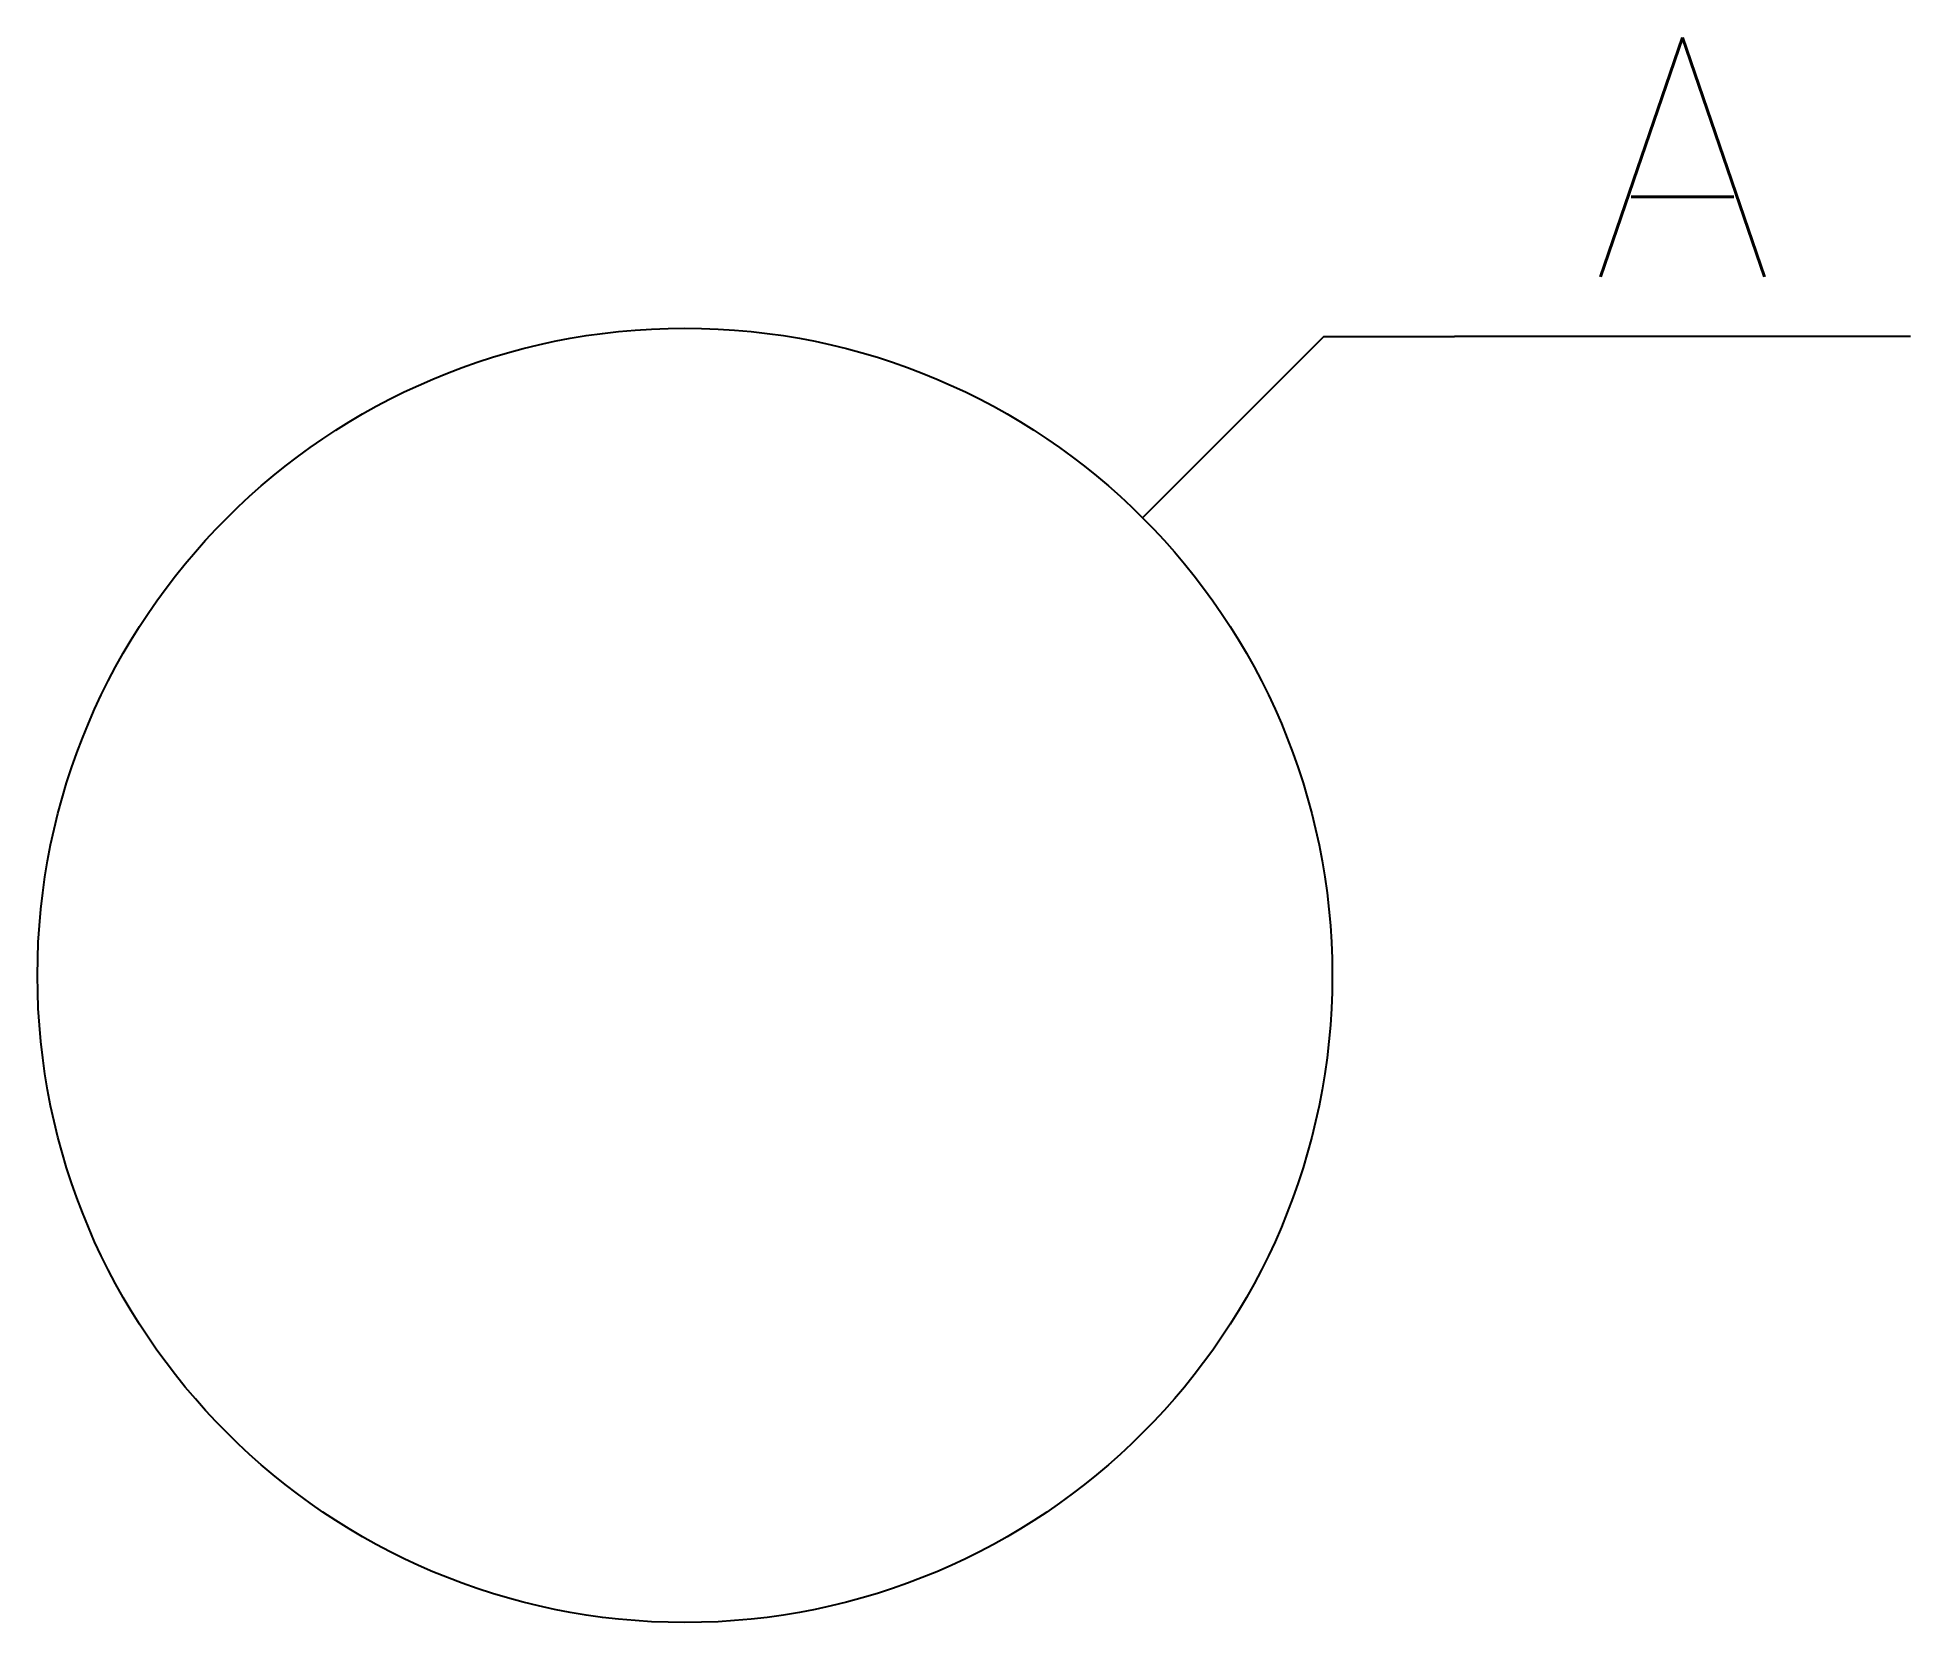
# Model space of a CAD drawing. Header units: millimetres. Extents: x -5498 to 762, y -4299 to 1000.
import ezdxf
from ezdxf.enums import TextEntityAlignment as Align

# ---------------------------------------------------------------- set-up
doc = ezdxf.new("R2010")
doc.units = ezdxf.units.MM
doc.header["$MEASUREMENT"] = 0
doc.styles.add('ROMANS', font='romans.shx')

# ---------------------------------------------------------------- blocks, each defined once
blk = doc.blocks.new('DETAIL_MARK')
at = {"style": 'ROMANS'}
blk.add_attdef('DETAIL_MARK', text='', height=1, dxfattribs=at).set_placement((0, 0.25), align=Align.CENTER)

msp = doc.modelspace()

# ---------------------------------------------------------------- linework, layer by layer
msp.add_line((762, 0), (-762, 0))
msp.add_lwpolyline([(-1804.3, -605.6), (-1198.8, 0), (-762, 0)])
msp.add_circle((-3334.2, -2135.4), 2163.5)

# ---------------------------------------------------------------- block references
at = {"xscale": 800, "yscale": 800, "zscale": 2}
msp.add_blockref('DETAIL_MARK', (0, 0), dxfattribs=at).add_auto_attribs({'DETAIL_MARK': 'A'})

doc.saveas('drawing.dxf')
